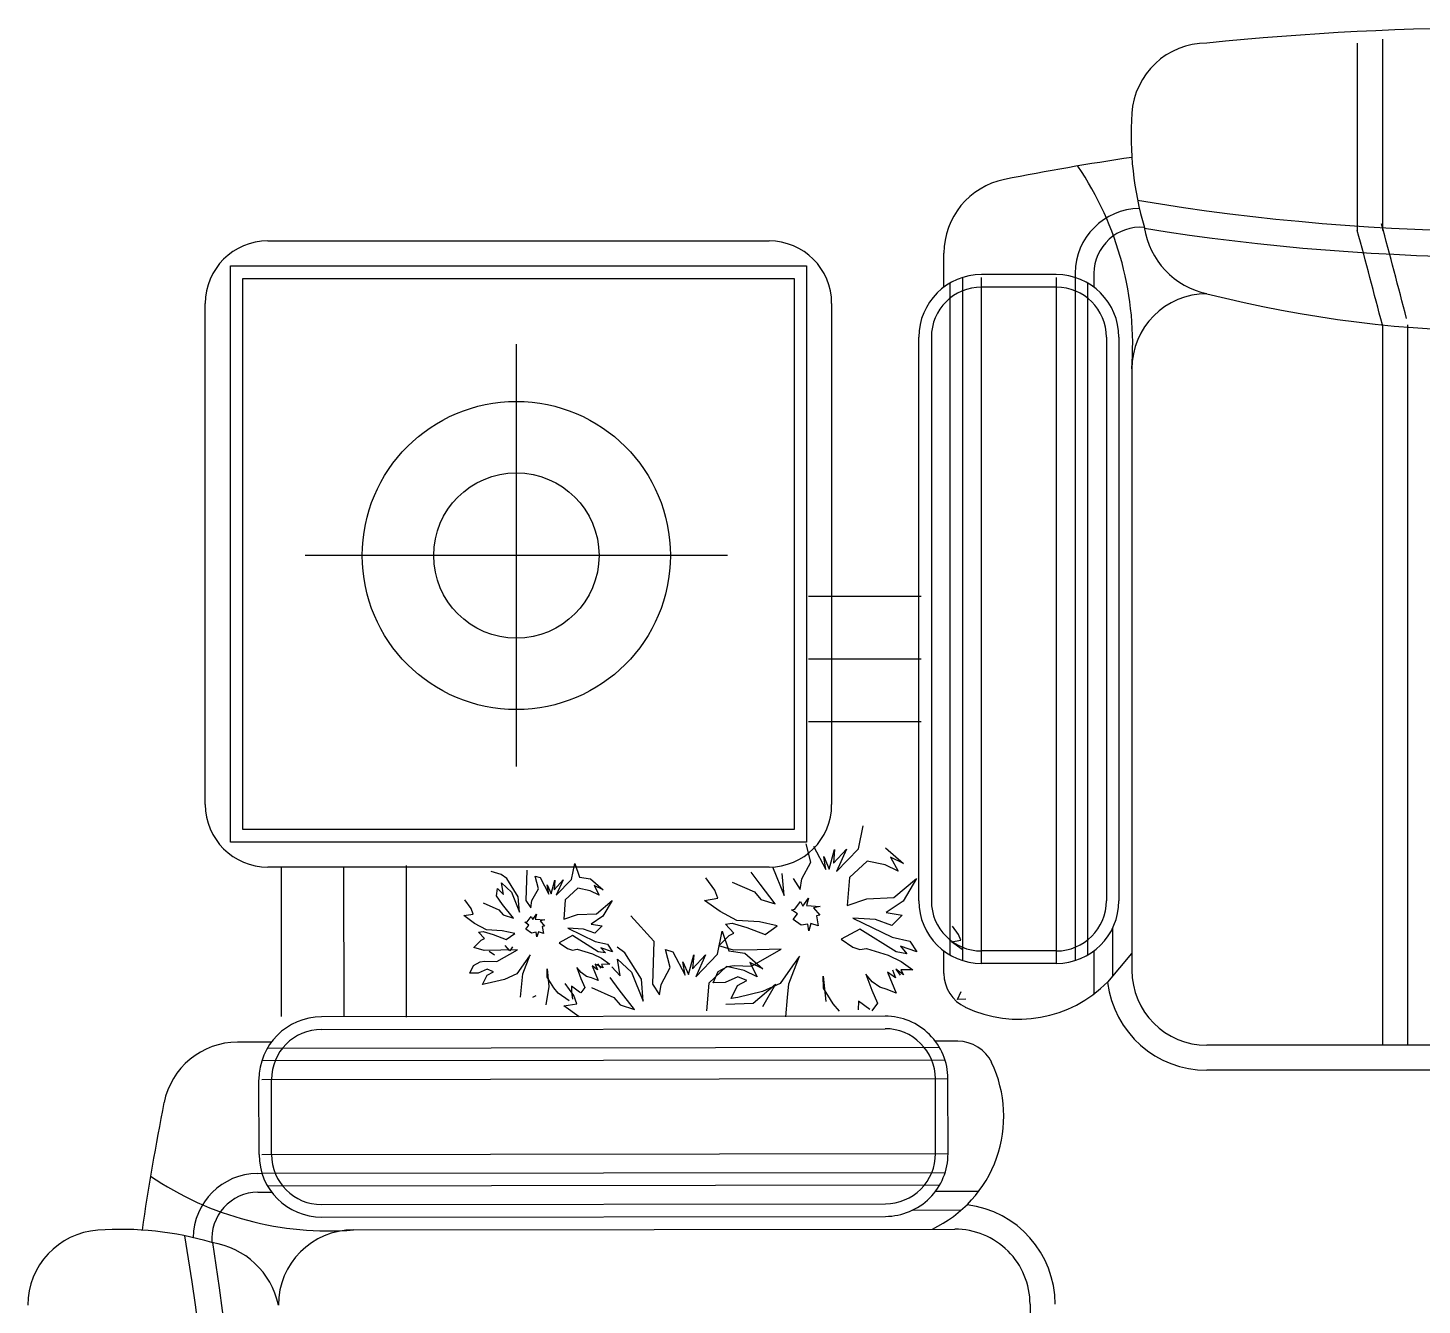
# Model space of a CAD drawing. Header units: inches. Extents: x 10.1 to 52.6, y 12.1 to 36.9.
# Drawn here: x 27.038 to 28.151, y 22.014 to 23.033 of the extents above; entities that cross this region are included whole.
import ezdxf

# ---------------------------------------------------------------- set-up
doc = ezdxf.new("R2010")
doc.units = ezdxf.units.IN
doc.header["$MEASUREMENT"] = 0
doc.layers.add('02', color=2, linetype='Continuous')

msp = doc.modelspace()

# ---------------------------------------------------------------- linework, layer by layer
at = {"layer": '02'}
for p, q in [((28.0989, 23.0211), (28.0989, 22.8716)), ((28.1189, 23.0242), (28.1189, 22.8716)), ((27.2293, 22.8633), (27.6293, 22.8633)), ((27.7689, 22.8264), (27.7689, 22.8534)), ((27.1993, 22.8433), (27.6593, 22.8433)), ((27.1993, 22.3833), (27.1993, 22.8433)), ((27.6593, 22.8433), (27.6593, 22.3833)), ((27.2093, 22.8333), (27.6493, 22.8333)), ((27.2093, 22.3933), (27.2093, 22.8333)), ((27.6493, 22.8333), (27.6493, 22.3933)), ((27.7739, 22.2931), (27.7739, 22.8297)), ((27.7839, 22.2887), (27.7839, 22.8341)), ((27.8586, 22.8364), (27.7989, 22.8364)), ((27.7989, 22.2864), (27.7989, 22.8341)), ((27.8586, 22.8341), (27.8586, 22.2864)), ((27.8736, 22.8375), (27.8736, 22.2887)), ((27.8836, 22.8297), (27.8836, 22.2931)), ((27.8886, 22.8375), (27.8886, 22.8264)), ((27.8586, 22.8264), (27.7989, 22.8264)), ((27.1793, 22.4133), (27.1793, 22.8133)), ((27.6793, 22.8133), (27.6793, 22.4133)), ((28.1189, 22.7962), (28.1189, 22.2211)), ((28.1389, 22.7962), (28.1389, 22.2211)), ((27.7489, 22.3364), (27.7489, 22.7864)), ((27.7589, 22.7864), (27.7589, 22.3364)), ((27.8986, 22.7864), (27.8986, 22.3364)), ((27.9086, 22.7864), (27.9086, 22.3364)), ((27.4276, 22.4436), (27.4276, 22.7807)), ((27.9189, 22.7611), (27.9189, 22.2811)), ((27.5962, 22.6121), (27.2591, 22.6121)), ((27.7508, 22.5793), (27.6609, 22.5793)), ((27.7508, 22.5293), (27.6609, 22.5293)), ((27.7508, 22.4793), (27.6609, 22.4793)), ((27.6493, 22.3933), (27.2093, 22.3933)), ((27.7006, 22.3779), (27.7044, 22.3963)), ((27.6593, 22.3833), (27.1993, 22.3833)), ((27.6628, 22.3674), (27.659, 22.3818)), ((27.6648, 22.3801), (27.6747, 22.3613)), ((27.6747, 22.3613), (27.673, 22.3719)), ((27.673, 22.3719), (27.6774, 22.3617)), ((27.6774, 22.3617), (27.6816, 22.3774)), ((27.6807, 22.3664), (27.6911, 22.3777)), ((27.6816, 22.3774), (27.6807, 22.3664)), ((27.6832, 22.3599), (27.7006, 22.3779)), ((27.6911, 22.3777), (27.6832, 22.3599)), ((27.7223, 22.3788), (27.7367, 22.3662)), ((27.7367, 22.3662), (27.7263, 22.3713)), ((27.7263, 22.3713), (27.7323, 22.36)), ((27.6293, 22.3633), (27.2293, 22.3633)), ((27.2401, 22.244), (27.24, 22.3633)), ((27.2901, 22.2439), (27.29, 22.3633)), ((27.34, 22.2435), (27.34, 22.3646)), ((27.4155, 22.3573), (27.4075, 22.3598)), ((27.436, 22.3608), (27.4352, 22.3367)), ((27.4717, 22.3534), (27.4743, 22.3662)), ((27.4743, 22.3662), (27.478, 22.3554)), ((27.632, 22.3636), (27.6413, 22.3406)), ((27.6555, 22.3539), (27.6628, 22.3674)), ((27.7077, 22.3682), (27.6936, 22.3549)), ((27.7219, 22.3651), (27.7077, 22.3682)), ((27.7323, 22.36), (27.7219, 22.3651)), ((27.4199, 22.3542), (27.4155, 22.3573)), ((27.4157, 22.3507), (27.4236, 22.3434)), ((27.4173, 22.3414), (27.4157, 22.3507)), ((27.429, 22.3395), (27.4199, 22.3542)), ((27.4452, 22.3461), (27.4425, 22.3561)), ((27.4425, 22.3561), (27.4465, 22.3549)), ((27.4465, 22.3549), (27.4535, 22.3417)), ((27.4535, 22.3417), (27.4523, 22.3492)), ((27.4523, 22.3492), (27.4554, 22.342)), ((27.4554, 22.342), (27.4583, 22.353)), ((27.4577, 22.3453), (27.465, 22.3532)), ((27.4583, 22.353), (27.4577, 22.3453)), ((27.4594, 22.3408), (27.4717, 22.3534)), ((27.465, 22.3532), (27.4594, 22.3408)), ((27.478, 22.3554), (27.4868, 22.354)), ((27.4868, 22.354), (27.4969, 22.3452)), ((27.4896, 22.3487), (27.4938, 22.3408)), ((27.4969, 22.3452), (27.4896, 22.3487)), ((27.586, 22.345), (27.5789, 22.3547)), ((27.5999, 22.3514), (27.6176, 22.3435)), ((27.6221, 22.3497), (27.615, 22.3594)), ((27.6343, 22.334), (27.6221, 22.3497)), ((27.6413, 22.3406), (27.6398, 22.3581)), ((27.6486, 22.3541), (27.6542, 22.3455)), ((27.6542, 22.3455), (27.6555, 22.3539)), ((27.6936, 22.3549), (27.6918, 22.3327)), ((27.729, 22.339), (27.7469, 22.3543)), ((27.7469, 22.3543), (27.7363, 22.3361)), ((27.4117, 22.3404), (27.4126, 22.3463)), ((27.4166, 22.3336), (27.4117, 22.3404)), ((27.4126, 22.3463), (27.4173, 22.3414)), ((27.4236, 22.3434), (27.4301, 22.3273)), ((27.4301, 22.3273), (27.429, 22.3395)), ((27.44, 22.3366), (27.4452, 22.3461)), ((27.4766, 22.3466), (27.4667, 22.3372)), ((27.4865, 22.3444), (27.4766, 22.3466)), ((27.4938, 22.3408), (27.4865, 22.3444)), ((27.5778, 22.3368), (27.5884, 22.3386)), ((27.5884, 22.3386), (27.586, 22.345)), ((27.6176, 22.3435), (27.6227, 22.3375)), ((27.6227, 22.3375), (27.6343, 22.334)), ((27.6564, 22.3322), (27.6608, 22.3384)), ((27.6608, 22.3384), (27.6591, 22.3327)), ((27.6918, 22.3327), (27.7073, 22.338)), ((27.7073, 22.338), (27.729, 22.339)), ((27.3914, 22.3303), (27.3864, 22.3371)), ((27.3931, 22.3258), (27.3914, 22.3303)), ((27.4011, 22.3348), (27.4135, 22.3293)), ((27.4135, 22.3293), (27.4171, 22.3251)), ((27.4252, 22.3226), (27.4166, 22.3336)), ((27.4352, 22.3367), (27.4391, 22.3307)), ((27.4391, 22.3307), (27.44, 22.3366)), ((27.4667, 22.3372), (27.4655, 22.3217)), ((27.4915, 22.3261), (27.5041, 22.3368)), ((27.5041, 22.3368), (27.4966, 22.3241)), ((27.5902, 22.3279), (27.5778, 22.3368)), ((27.6037, 22.3206), (27.5902, 22.3279)), ((27.6473, 22.3293), (27.65, 22.3298)), ((27.652, 22.326), (27.6473, 22.3293)), ((27.65, 22.3298), (27.6544, 22.336)), ((27.6544, 22.336), (27.6564, 22.3322)), ((27.6591, 22.3327), (27.6701, 22.3318)), ((27.6701, 22.3318), (27.6648, 22.3309)), ((27.6648, 22.3309), (27.6699, 22.3249)), ((27.7363, 22.3361), (27.7228, 22.327)), ((27.7228, 22.327), (27.7355, 22.325)), ((27.3857, 22.3246), (27.3931, 22.3258)), ((27.3943, 22.3184), (27.3857, 22.3246)), ((27.4038, 22.3133), (27.3943, 22.3184)), ((27.4171, 22.3251), (27.4252, 22.3226)), ((27.4343, 22.3194), (27.4362, 22.3197)), ((27.4376, 22.3171), (27.4343, 22.3194)), ((27.4353, 22.3138), (27.4376, 22.3171)), ((27.4362, 22.3197), (27.4393, 22.324)), ((27.4393, 22.324), (27.4407, 22.3214)), ((27.4407, 22.3214), (27.4438, 22.3257)), ((27.4438, 22.3257), (27.4425, 22.3217)), ((27.4425, 22.3217), (27.4503, 22.3211)), ((27.4503, 22.3211), (27.4466, 22.3205)), ((27.4466, 22.3205), (27.4501, 22.3163)), ((27.4501, 22.3163), (27.4483, 22.316)), ((27.4483, 22.316), (27.4492, 22.3104)), ((27.4655, 22.3217), (27.4763, 22.3255)), ((27.4763, 22.3255), (27.4915, 22.3261)), ((27.4966, 22.3241), (27.4872, 22.3177)), ((27.4872, 22.3177), (27.496, 22.3164)), ((27.496, 22.3164), (27.4903, 22.3106)), ((27.5189, 22.3244), (27.5373, 22.3042)), ((27.5946, 22.3178), (27.5999, 22.3186)), ((27.6013, 22.3107), (27.5946, 22.3178)), ((27.5999, 22.3186), (27.6115, 22.3151)), ((27.6216, 22.3196), (27.6037, 22.3206)), ((27.6115, 22.3151), (27.6261, 22.3094)), ((27.6358, 22.3165), (27.6216, 22.3196)), ((27.6261, 22.3094), (27.6358, 22.3165)), ((27.6487, 22.3214), (27.652, 22.326)), ((27.6549, 22.3169), (27.6487, 22.3214)), ((27.6602, 22.3178), (27.6549, 22.3169)), ((27.6611, 22.3125), (27.6602, 22.3178)), ((27.6628, 22.3183), (27.6611, 22.3125)), ((27.6686, 22.3165), (27.6628, 22.3183)), ((27.6699, 22.3249), (27.6673, 22.3245)), ((27.6673, 22.3245), (27.6686, 22.3165)), ((27.6963, 22.3225), (27.7275, 22.3073)), ((27.7142, 22.3214), (27.6963, 22.3225)), ((27.7273, 22.3168), (27.7142, 22.3214)), ((27.7355, 22.325), (27.7273, 22.3168)), ((27.7806, 22.3095), (27.7757, 22.3163)), ((27.3937, 22.2992), (27.3995, 22.3049)), ((27.3975, 22.3113), (27.4012, 22.3119)), ((27.4021, 22.3063), (27.3975, 22.3113)), ((27.3995, 22.3049), (27.4021, 22.3063)), ((27.4012, 22.3119), (27.4092, 22.3094)), ((27.4164, 22.3125), (27.4038, 22.3133)), ((27.4092, 22.3094), (27.4195, 22.3054)), ((27.4263, 22.3104), (27.4164, 22.3125)), ((27.4195, 22.3054), (27.4263, 22.3104)), ((27.4396, 22.3107), (27.4353, 22.3138)), ((27.4433, 22.3113), (27.4396, 22.3107)), ((27.444, 22.3076), (27.4433, 22.3113)), ((27.4452, 22.3116), (27.444, 22.3076)), ((27.4492, 22.3104), (27.4452, 22.3116)), ((27.4725, 22.3086), (27.4619, 22.303)), ((27.4812, 22.3139), (27.4686, 22.3146)), ((27.4686, 22.3146), (27.4905, 22.3039)), ((27.4928, 22.2957), (27.4725, 22.3086)), ((27.4903, 22.3106), (27.4812, 22.3139)), ((27.4905, 22.3039), (27.5004, 22.3018)), ((27.5373, 22.3042), (27.5362, 22.2699)), ((27.5883, 22.2937), (27.592, 22.3121)), ((27.5893, 22.3005), (27.5975, 22.3087)), ((27.592, 22.3121), (27.5973, 22.2966)), ((27.5975, 22.3087), (27.6013, 22.3107)), ((27.7018, 22.3139), (27.6868, 22.3059)), ((27.6868, 22.3059), (27.6961, 22.2993)), ((27.7309, 22.2956), (27.7018, 22.3139)), ((27.7275, 22.3073), (27.7417, 22.3042)), ((27.7417, 22.3042), (27.7472, 22.2956)), ((27.7749, 22.3038), (27.7824, 22.305)), ((27.7824, 22.305), (27.7806, 22.3095)), ((27.9036, 22.3146), (27.9036, 22.2762)), ((27.4018, 22.2967), (27.3937, 22.2992)), ((27.4151, 22.297), (27.4018, 22.2967)), ((27.4101, 22.2929), (27.4058, 22.296)), ((27.4119, 22.2879), (27.4285, 22.2974)), ((27.4285, 22.2974), (27.4151, 22.297)), ((27.4223, 22.2965), (27.4188, 22.3007)), ((27.4246, 22.2997), (27.4223, 22.2965)), ((27.4327, 22.278), (27.4387, 22.2933)), ((27.4387, 22.2933), (27.4348, 22.2879)), ((27.4619, 22.303), (27.4685, 22.2983)), ((27.4685, 22.2983), (27.4725, 22.2971)), ((27.4725, 22.2971), (27.4762, 22.2977)), ((27.4762, 22.2977), (27.4883, 22.294)), ((27.4883, 22.294), (27.4956, 22.2905)), ((27.4987, 22.2948), (27.4928, 22.2957)), ((27.5043, 22.2957), (27.4951, 22.299)), ((27.4951, 22.299), (27.4987, 22.2948)), ((27.5004, 22.3018), (27.5043, 22.2957)), ((27.5143, 22.2949), (27.5081, 22.2993)), ((27.5274, 22.2739), (27.5143, 22.2949)), ((27.5466, 22.2976), (27.5524, 22.2958)), ((27.5504, 22.2832), (27.5466, 22.2976)), ((27.5524, 22.2958), (27.5624, 22.277)), ((27.565, 22.2775), (27.5692, 22.2932)), ((27.5683, 22.2821), (27.5787, 22.2934)), ((27.5692, 22.2932), (27.5683, 22.2821)), ((27.5708, 22.2757), (27.5883, 22.2937)), ((27.5787, 22.2934), (27.5708, 22.2757)), ((27.6009, 22.2969), (27.5893, 22.3005)), ((27.5973, 22.2966), (27.61, 22.2946)), ((27.6199, 22.2974), (27.6009, 22.2969)), ((27.61, 22.2946), (27.6244, 22.282)), ((27.6153, 22.2843), (27.6389, 22.2979)), ((27.6389, 22.2979), (27.6199, 22.2974)), ((27.6961, 22.2993), (27.7018, 22.2975)), ((27.7018, 22.2975), (27.7072, 22.2984)), ((27.7072, 22.2984), (27.7244, 22.2931)), ((27.7244, 22.2931), (27.7348, 22.288)), ((27.7393, 22.2942), (27.7309, 22.2956)), ((27.7472, 22.2956), (27.7342, 22.3002)), ((27.7342, 22.3002), (27.7393, 22.2942)), ((27.7689, 22.2785), (27.7689, 22.2964)), ((27.7836, 22.2976), (27.7749, 22.3038)), ((27.8586, 22.2964), (27.7989, 22.2964)), ((27.8886, 22.2964), (27.8886, 22.2618)), ((27.8998, 22.2716), (27.9189, 22.2944)), ((27.3905, 22.2786), (27.3933, 22.2848)), ((27.3933, 22.2848), (27.3986, 22.2876)), ((27.4043, 22.2818), (27.3972, 22.2787)), ((27.3986, 22.2876), (27.4023, 22.2882)), ((27.4023, 22.2882), (27.4119, 22.2879)), ((27.4094, 22.2798), (27.4043, 22.2818)), ((27.4348, 22.2879), (27.4279, 22.2781)), ((27.4522, 22.2755), (27.4521, 22.2822)), ((27.4521, 22.2822), (27.4535, 22.2681)), ((27.4793, 22.2791), (27.4758, 22.2833)), ((27.4758, 22.2833), (27.4792, 22.2743)), ((27.4924, 22.2813), (27.488, 22.2844)), ((27.488, 22.2844), (27.4928, 22.2728)), ((27.4906, 22.2858), (27.4924, 22.2813)), ((27.4969, 22.283), (27.4906, 22.2858)), ((27.4925, 22.2861), (27.495, 22.2827)), ((27.5021, 22.2858), (27.4955, 22.2857)), ((27.4955, 22.2857), (27.4969, 22.283)), ((27.4956, 22.2905), (27.5021, 22.2858)), ((27.5039, 22.2836), (27.5105, 22.2765)), ((27.5105, 22.2765), (27.5083, 22.2898)), ((27.5083, 22.2898), (27.5196, 22.2794)), ((27.5431, 22.2697), (27.5504, 22.2832)), ((27.5624, 22.277), (27.5606, 22.2877)), ((27.5606, 22.2877), (27.565, 22.2775)), ((27.5954, 22.2839), (27.5812, 22.2706)), ((27.5887, 22.2799), (27.5962, 22.2839)), ((27.6095, 22.2809), (27.5954, 22.2839)), ((27.5962, 22.2839), (27.6015, 22.2848)), ((27.6015, 22.2848), (27.6153, 22.2843)), ((27.6139, 22.2871), (27.6199, 22.2758)), ((27.6244, 22.282), (27.6139, 22.2871)), ((27.648, 22.2844), (27.6381, 22.2704)), ((27.645, 22.2702), (27.6536, 22.2921)), ((27.6536, 22.2921), (27.648, 22.2844)), ((27.7304, 22.2818), (27.734, 22.277)), ((27.7366, 22.2774), (27.7304, 22.2818)), ((27.7348, 22.288), (27.7442, 22.2814)), ((27.8586, 22.2864), (27.7989, 22.2864)), ((27.3972, 22.2787), (27.3905, 22.2786)), ((27.4006, 22.2697), (27.4042, 22.277)), ((27.4042, 22.277), (27.4094, 22.2798)), ((27.4181, 22.2736), (27.4043, 22.2704)), ((27.4279, 22.2781), (27.4181, 22.2736)), ((27.4321, 22.2702), (27.4327, 22.278)), ((27.4575, 22.2669), (27.4522, 22.2755)), ((27.4792, 22.2743), (27.4823, 22.2672)), ((27.4837, 22.276), (27.4793, 22.2791)), ((27.4877, 22.2748), (27.4837, 22.276)), ((27.4928, 22.2728), (27.4877, 22.2748)), ((27.5097, 22.2654), (27.5026, 22.2752)), ((27.5196, 22.2794), (27.5289, 22.2564)), ((27.5289, 22.2564), (27.5274, 22.2739)), ((27.5812, 22.2706), (27.5795, 22.2485)), ((27.5847, 22.271), (27.5887, 22.2799)), ((27.5942, 22.2713), (27.5847, 22.271)), ((27.6044, 22.2757), (27.5942, 22.2713)), ((27.6042, 22.2688), (27.6117, 22.2728)), ((27.6117, 22.2728), (27.6044, 22.2757)), ((27.6199, 22.2758), (27.6095, 22.2809)), ((27.6729, 22.2667), (27.6726, 22.2762)), ((27.6726, 22.2762), (27.6747, 22.2561)), ((27.7116, 22.2718), (27.7065, 22.2778)), ((27.7065, 22.2778), (27.7114, 22.265)), ((27.7178, 22.2674), (27.7116, 22.2718)), ((27.7302, 22.275), (27.724, 22.2794)), ((27.724, 22.2794), (27.7309, 22.2628)), ((27.7278, 22.2814), (27.7302, 22.275)), ((27.7442, 22.2814), (27.7346, 22.2812)), ((27.7346, 22.2812), (27.7366, 22.2774)), ((27.4043, 22.2704), (27.4006, 22.2697)), ((27.431, 22.2595), (27.4321, 22.2702)), ((27.4432, 22.2606), (27.4406, 22.2592)), ((27.4535, 22.2681), (27.4512, 22.2534)), ((27.4611, 22.2627), (27.4575, 22.2669)), ((27.4698, 22.2565), (27.4611, 22.2627)), ((27.4736, 22.2608), (27.4665, 22.2705)), ((27.4716, 22.2683), (27.4715, 22.2635)), ((27.4715, 22.2635), (27.4724, 22.2579)), ((27.4781, 22.2636), (27.4716, 22.2683)), ((27.476, 22.2543), (27.4736, 22.2608)), ((27.4792, 22.2629), (27.4781, 22.2636)), ((27.4823, 22.2672), (27.4792, 22.2629)), ((27.4875, 22.2672), (27.5053, 22.2592)), ((27.5219, 22.2497), (27.5097, 22.2654)), ((27.5362, 22.2699), (27.5418, 22.2613)), ((27.5418, 22.2613), (27.5431, 22.2697)), ((27.5991, 22.2584), (27.6042, 22.2688)), ((27.6242, 22.264), (27.6045, 22.2593)), ((27.6166, 22.2547), (27.6346, 22.27)), ((27.6346, 22.27), (27.624, 22.2519)), ((27.6381, 22.2704), (27.6242, 22.264)), ((27.6441, 22.2591), (27.645, 22.2702)), ((27.6804, 22.2543), (27.6729, 22.2667)), ((27.7114, 22.265), (27.7158, 22.2548)), ((27.7236, 22.2657), (27.7178, 22.2674)), ((27.7309, 22.2628), (27.7236, 22.2657)), ((27.7798, 22.2577), (27.7826, 22.2639)), ((27.4654, 22.2525), (27.476, 22.2543)), ((27.4778, 22.2437), (27.4654, 22.2525)), ((27.5053, 22.2592), (27.5104, 22.2533)), ((27.5104, 22.2533), (27.5219, 22.2497)), ((27.5949, 22.2538), (27.6166, 22.2547)), ((27.6045, 22.2593), (27.5991, 22.2584)), ((27.6426, 22.2438), (27.6441, 22.2591)), ((27.6855, 22.2483), (27.6804, 22.2543)), ((27.7006, 22.2563), (27.7004, 22.2495)), ((27.7099, 22.2497), (27.7006, 22.2563)), ((27.7158, 22.2548), (27.7114, 22.2486)), ((27.7864, 22.2579), (27.7798, 22.2577)), ((27.7221, 22.2443), (27.2721, 22.2437)), ((27.2721, 22.2337), (27.7221, 22.2343)), ((27.2321, 22.2236), (27.2051, 22.2236)), ((27.7654, 22.2193), (27.2288, 22.2186)), ((27.78, 22.2243), (27.7621, 22.2243)), ((28.4589, 22.2211), (27.9789, 22.2211)), ((27.7698, 22.2093), (27.2244, 22.2086)), ((27.2222, 22.1338), (27.2221, 22.1936)), ((27.7721, 22.1943), (27.2244, 22.1936)), ((27.2322, 22.1339), (27.2321, 22.1936)), ((27.7622, 22.1346), (27.7621, 22.1943)), ((27.7722, 22.1346), (27.7721, 22.1943)), ((29.0589, 22.2011), (27.9789, 22.2011)), ((27.2245, 22.1339), (27.7722, 22.1346)), ((27.2211, 22.1188), (27.2245, 22.1189)), ((27.2245, 22.1189), (27.7699, 22.1196)), ((27.2211, 22.1038), (27.2322, 22.1039)), ((27.2289, 22.1089), (27.7655, 22.1096)), ((27.7622, 22.1046), (27.7968, 22.1046)), ((27.2722, 22.0939), (27.7222, 22.0945)), ((27.2723, 22.0839), (27.7223, 22.0845)), ((27.7441, 22.0895), (27.7825, 22.0896)), ((27.2976, 22.0737), (27.7776, 22.0743)), ((27.8377, 22.0144), (27.8383, 21.5344))]:
    msp.add_line(p, q, dxfattribs=at)
for radius in [0.123, 0.066]:
    msp.add_circle((27.4276, 22.6121), radius, dxfattribs=at)
for centre, radius, start, end in [((28.2189, 20.6716), 2.3618, 84.1638, 95.8362), ((27.9787, 22.9611), 0.06, 90, 176.1275), ((28.1782, 22.9476), 0.2599, 176.1275, 196.4266), ((28.2189, 20.902), 2.05, 98.4151, 101.302), ((27.6664, 22.7806), 0.2532, 355.5854, 34.2393), ((27.8289, 22.8534), 0.06, 101.302, 180), ((28.2189, 24.6533), 1.7822, 260.4594, 279.5406), ((27.9257, 22.8371), 0.0521, 90.9194, 179.4053), ((27.9257, 22.8371), 0.0371, 85.1571, 179.4053), ((27.9919, 22.8835), 0.0637, 188.4737, 258.1933), ((28.2189, 24.6825), 1.8322, 260.8958, 279.1042), ((22.3882, 21.3159), 5.9188, 14.48369, 15.23856), ((22.3882, 21.3159), 5.9388, 14.48369, 15.23856), ((27.2293, 22.8133), 0.05, 90, 180), ((27.6293, 22.8133), 0.05, 0, 90), ((27.7989, 22.7864), 0.05, 90, 180), ((27.8586, 22.7864), 0.05, 0, 90), ((27.7989, 22.7864), 0.04, 90, 180), ((27.8586, 22.7864), 0.04, 0, 90), ((27.9789, 22.7611), 0.06, 90, 180), ((28.2189, 23.7661), 0.975, 255.75, 284.25), ((27.2293, 22.4133), 0.05, 180, 270), ((27.6293, 22.4133), 0.05, 270, 0), ((27.7989, 22.3364), 0.05, 180, 270), ((27.7989, 22.3364), 0.04, 180, 270), ((27.8586, 22.3364), 0.04, 270, 0), ((27.8586, 22.3364), 0.05, 270, 0), ((27.7989, 22.2785), 0.03, 180, 244.5921), ((27.8287, 22.3415), 0.0996, 244.5921, 315.5106), ((27.9789, 22.2811), 0.08, 187.063, 270), ((27.9789, 22.2811), 0.06, 180, 270), ((27.2721, 22.1937), 0.05, 90.0755, 180.0755), ((27.7221, 22.1943), 0.05, 0.0755, 90.0755), ((27.2721, 22.1937), 0.04, 90.0755, 180.0755), ((27.7221, 22.1943), 0.04, 0.0755, 90.0755), ((27.2052, 22.1636), 0.06, 90.0755, 168.7735), ((27.78, 22.1943), 0.03, 25.4833, 90.0755), ((27.7171, 22.1644), 0.0996, 295.3288, 25.4833), ((29.1571, 21.7762), 2.05, 168.7735, 171.6603), ((27.2722, 22.1339), 0.05, 180.0755, 270.0755), ((27.2722, 22.1339), 0.04, 180.0755, 270.0755), ((27.7222, 22.1345), 0.04, 270.0755, 0.0755), ((27.7222, 22.1345), 0.05, 270.0755, 0.0755), ((27.2778, 22.3261), 0.2532, 235.8361, 274.49), ((27.2216, 22.0667), 0.0521, 90.6702, 179.156), ((27.2216, 22.0667), 0.0371, 90.6702, 184.9184), ((27.7777, 22.0143), 0.08, 0.0755, 83.0124), ((27.0977, 22.0136), 0.06, 93.9479, 180.0755), ((27.1114, 21.8142), 0.2599, 73.6489, 93.9479), ((27.2977, 22.0137), 0.06, 90.0755, 180.0755), ((27.7777, 22.0143), 0.06, 0.0755, 90.0755), ((25.4058, 21.7712), 1.7822, 350.5349, 9.616), ((27.1753, 22.0005), 0.0637, 11.8822, 81.6018), ((25.3765, 21.7712), 1.8322, 350.9712, 9.1797)]:
    msp.add_arc(centre, radius, start, end, dxfattribs=at)

doc.saveas('drawing.dxf')
